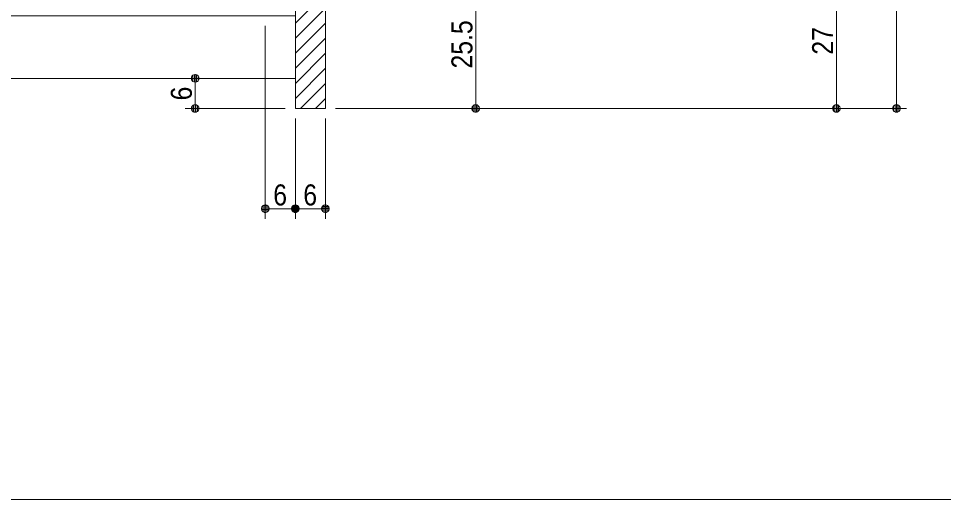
# Model space of a CAD drawing. Units: millimetres, scale not verified. Extents: x -606 to 606, y -304 to 304.
# Drawn here: x -390 to -205.4, y 10 to 105.9 of the extents above; entities that cross this region are included whole.
import ezdxf
from ezdxf.enums import TextEntityAlignment as Align

# ---------------------------------------------------------------- set-up
doc = ezdxf.new("R2010")
doc.units = ezdxf.units.MM
doc.header["$LTSCALE"] = 2
for name, color, linetype, lineweight in [('0-0_1図面枠', 7, 'Continuous', 9), ('0-1_3一般', 7, 'Continuous', 9), ('0-3_2寸法-1', 7, 'Continuous', 9), ('0-4_0', 7, 'Continuous', 9)]:
    doc.layers.add(name, color=color, linetype=linetype, lineweight=lineweight)
doc.styles.add('ＭＳ Ｐゴシック', font='')
doc.styles.get('ＭＳ Ｐゴシック').set_extended_font_data('MS PGothic')

# ---------------------------------------------------------------- blocks, each defined once
blk = doc.blocks.new('_Dot')
at = {"layer": '0-4_0'}
for p, q in [((-1, 0), (-2, 0)), ((0.978, 0.2), (-0.978, 0.2)), ((0.799, 0.6), (-0.799, 0.6)), ((0.916, -0.398), (-0.916, -0.398)), ((0.6, -0.798), (-0.6, -0.798))]:
    blk.add_line(p, q, dxfattribs=at)
for points in [[(1, 0), (0.992, 0.125), (0.969, 0.249), (0.93, 0.368), (0.876, 0.482), (0.809, 0.588), (0.729, 0.685), (0.637, 0.771), (0.536, 0.844), (0.426, 0.905), (0.309, 0.951), (0.187, 0.982), (0.063, 0.998), (-0.063, 0.998), (-0.187, 0.982), (-0.309, 0.951), (-0.426, 0.905), (-0.536, 0.844), (-0.637, 0.771), (-0.729, 0.685), (-0.809, 0.588), (-0.876, 0.482), (-0.93, 0.368), (-0.969, 0.249), (-0.992, 0.125), (-1, 0), (0, 0)], [(-1, 0), (-0.992, -0.125), (-0.969, -0.249), (-0.93, -0.368), (-0.876, -0.482), (-0.809, -0.588), (-0.729, -0.685), (-0.637, -0.771), (-0.536, -0.844), (-0.426, -0.905), (-0.309, -0.951), (-0.187, -0.982), (-0.063, -0.998), (0.063, -0.998), (0.187, -0.982), (0.309, -0.951), (0.426, -0.905), (0.536, -0.844), (0.637, -0.771), (0.729, -0.685), (0.809, -0.588), (0.876, -0.482), (0.93, -0.368), (0.969, -0.249), (0.992, -0.125), (1, 0), (0, 0)]]:
    blk.add_lwpolyline(points, close=True, dxfattribs=at)
blk = doc.blocks.new('グループ-4')
at = {"layer": '0-1_3一般'}
for p, q in [((-300, 225.306), (-300, 176)), ((-312, 210), (-300, 222)), ((-312, 204), (-300, 216)), ((-312, 198), (-300, 210)), ((-312, 192), (-300, 204)), ((-312, 186), (-300, 198)), ((-312, 180), (-300, 192)), ((-601.241, 188), (-312, 188)), ((-310, 176), (-300, 186)), ((-304, 176), (-300, 180))]:
    blk.add_line(p, q, dxfattribs=at)
for points in [[(-300, 225.306), (-300, 176), (-312, 176), (-312, 217), (-324, 217), (-324, 245)], [(-300, 225.306), (-300, 176), (-312, 176), (-312, 217), (-324, 217), (-324, 245)], [(-312, 217), (-312, 176), (-300, 176)], [(-312, 188), (-312, 213), (-601.241, 213)]]:
    blk.add_lwpolyline(points, dxfattribs=at)

msp = doc.modelspace()

# ---------------------------------------------------------------- linework, layer by layer
at = {"layer": '0-0_1図面枠'}
msp.add_line((171.25, 10), (-528.75, 10), dxfattribs=at)
at = {"layer": '0-3_2寸法-1'}
for p, q in [((-214.75, 228.499), (-214.75, 89.501)), ((-226.75, 89.501), (-226.75, 113.499)), ((-298.75, 111.999), (-298.75, 89.501)), ((-340.75, 104.5), (-340.75, 66)), ((-336.75, 94), (-356.75, 94)), ((-354.75, 89.501), (-354.75, 92.499)), ((-336.75, 88), (-356.75, 88)), ((-326.75, 88), (-296.75, 88)), ((-296.75, 88), (-224.75, 88)), ((-224.75, 88), (-212.75, 88)), ((-334.75, 86), (-334.75, 66)), ((-334.75, 86), (-334.75, 66)), ((-328.75, 86), (-328.75, 66)), ((-336.251, 68), (-339.249, 68)), ((-333.249, 68), (-330.251, 68))]:
    msp.add_line(p, q, dxfattribs=at)

# ---------------------------------------------------------------- block references
at = {"layer": '0-1_3一般', "xscale": 0.5, "yscale": 0.5}
msp.add_blockref('グループ-4', (-178.75, 0), dxfattribs=at)
at = {"layer": '0-3_2寸法-1', "xscale": 0.7503418, "yscale": 0.7503418}
for p, rotation in [((-354.75, 94), 90), ((-354.75, 88), 270), ((-298.75, 88), 270), ((-226.75, 88), 270), ((-214.75, 88), 270), ((-340.75, 68), 180), ((-334.75, 68), 180)]:
    msp.add_blockref('_Dot', p, dxfattribs=dict(at, rotation=rotation))
for p in [(-334.75, 68), (-328.75, 68)]:
    msp.add_blockref('_Dot', p, dxfattribs=at)

# ---------------------------------------------------------------- texts
at = {"layer": '0-3_2寸法-1', "style": 'ＭＳ Ｐゴシック', "width": 0.9}
for s, p in [('25.5', (-298.144, 95.964)), ('27', (-226.144, 98.722)), ('6', (-354.144, 89.595))]:
    msp.add_text(s, height=4.194, rotation=90, dxfattribs=at).set_placement(p, align=Align.BOTTOM_LEFT)
for p in [(-339.155, 67.394), (-333.155, 67.394)]:
    msp.add_text('6', height=4.194, dxfattribs=at).set_placement(p, align=Align.BOTTOM_LEFT)

doc.saveas('drawing.dxf')
